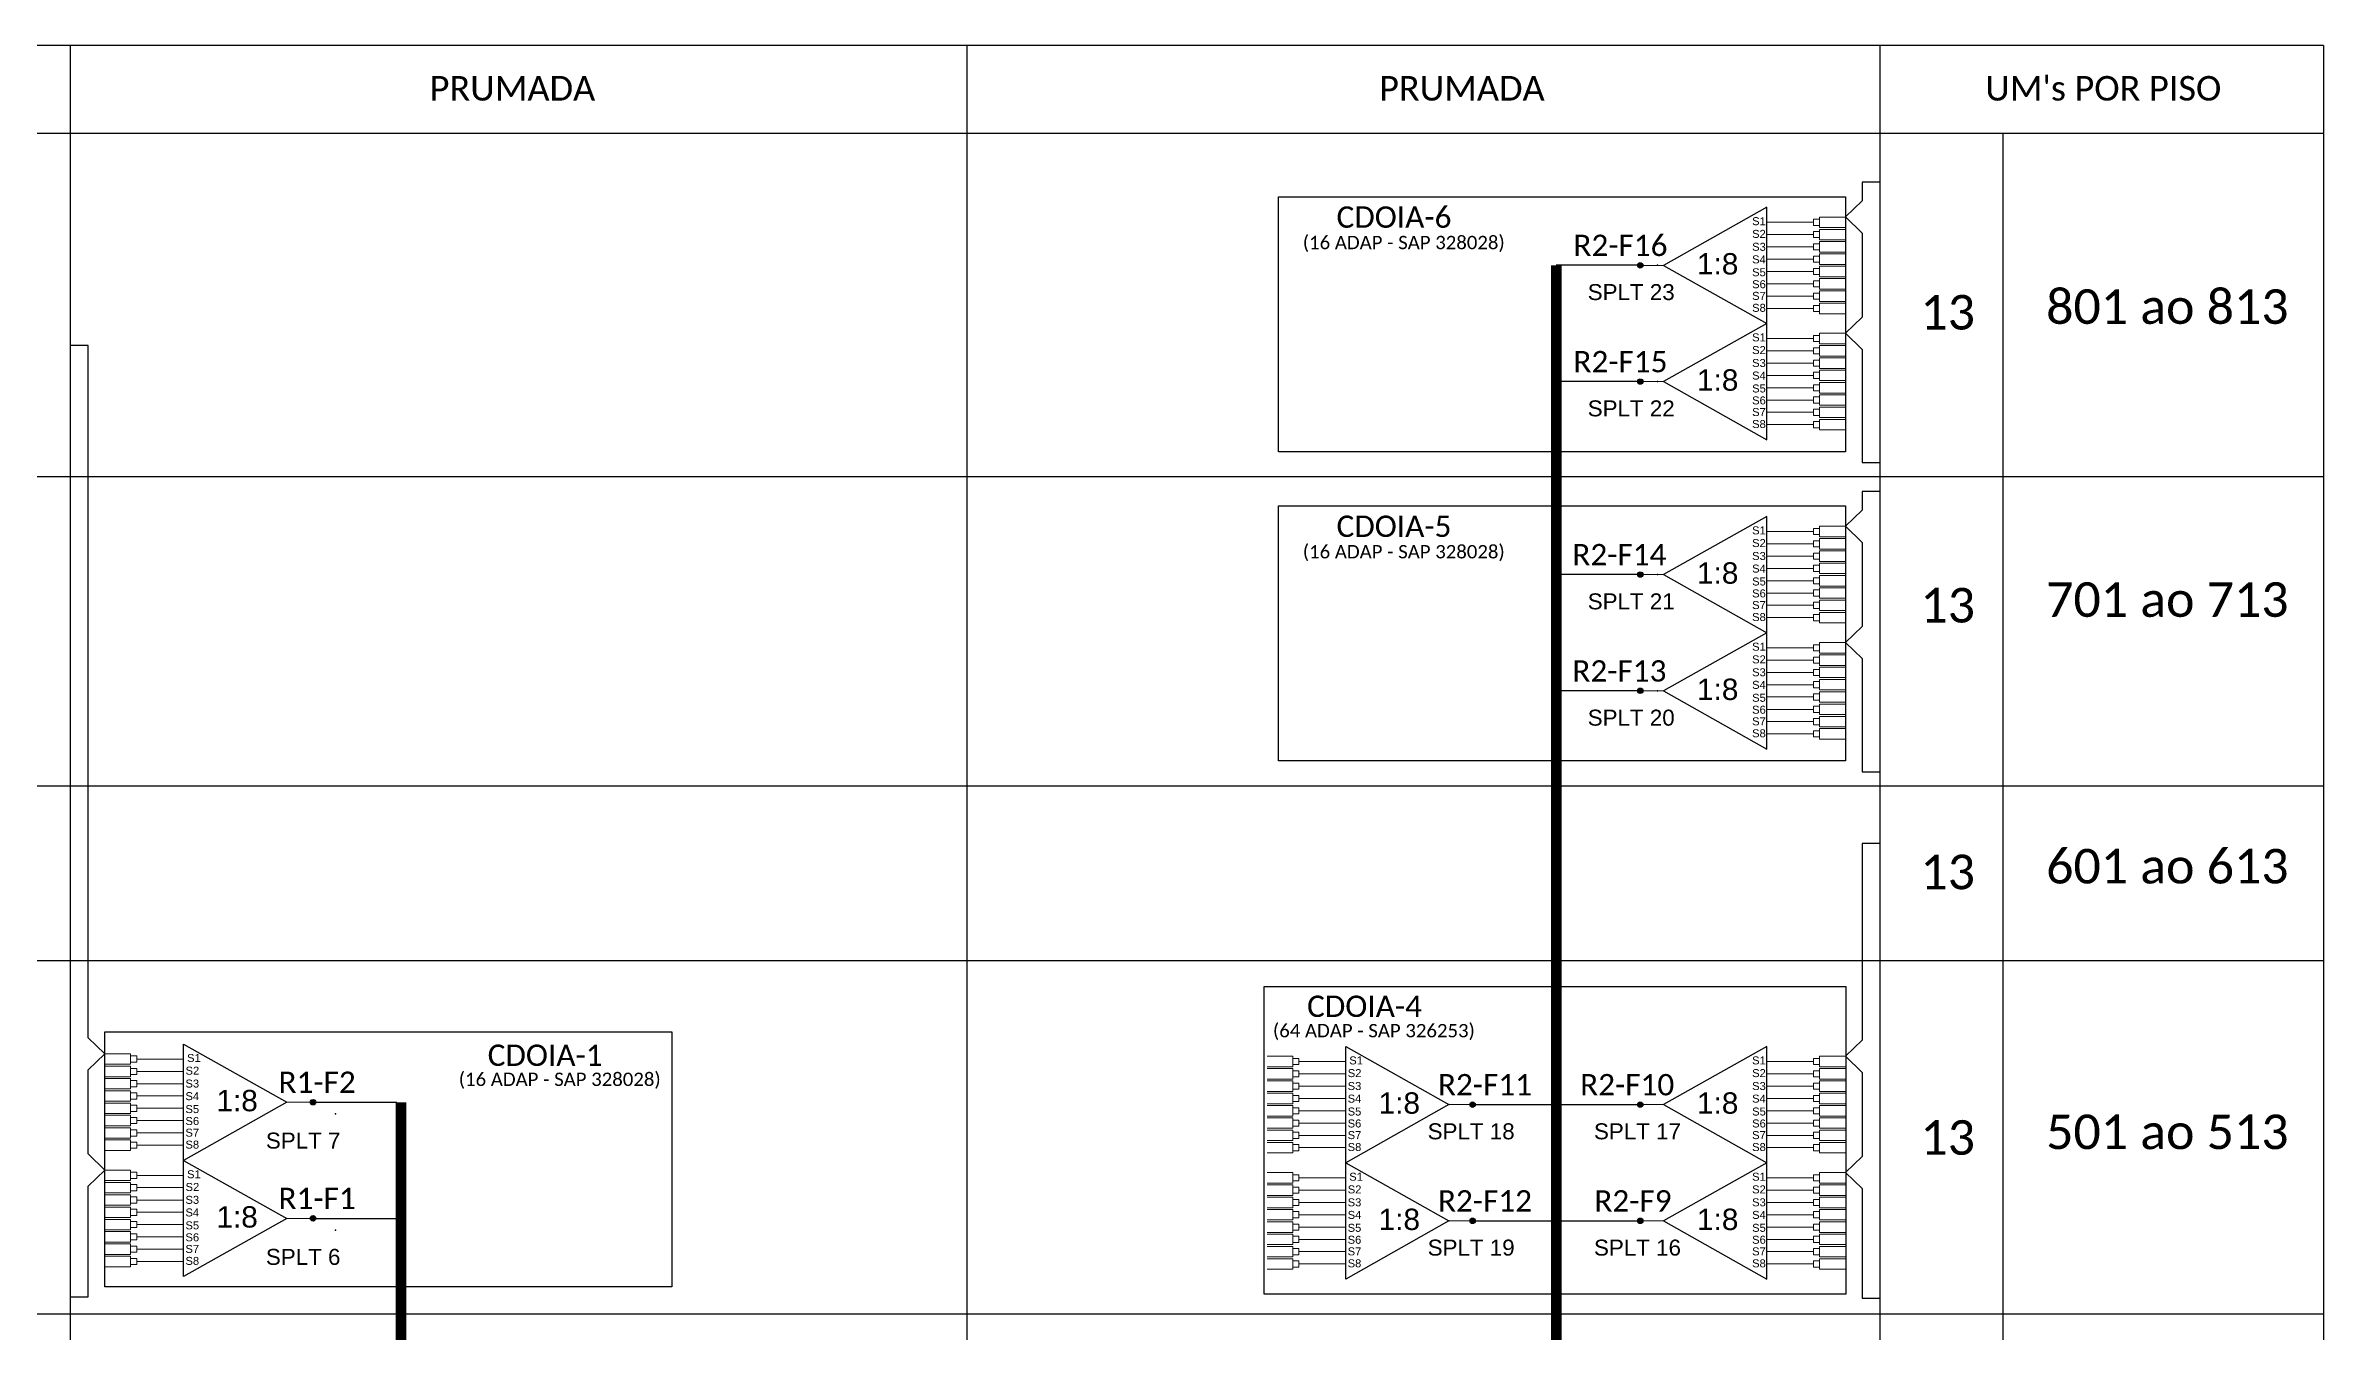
# Model space of a CAD drawing. Extents: x -4 to 1788, y 1 to 595.
# Drawn here: x 1379.8 to 1593.3, y 185.7 to 306.3 of the extents above; entities that cross this region are included whole.
import ezdxf
from ezdxf.enums import TextEntityAlignment as Align

# ---------------------------------------------------------------- set-up
doc = ezdxf.new("R2010")
doc.units = 0
doc.styles.add('ARIAL', font='arial.ttf')
doc.styles.add('WMF-Calibri0', font='calibri.ttf')

# ---------------------------------------------------------------- blocks, each defined once
blk = doc.blocks.new('SPLITTER_')
blk.add_point((0, 0))
at = {"style": 'ARIAL', "flags": 4}
blk.add_attdef('SPLT', (0, -3.26), '', height=1.5, dxfattribs=at)
blk = doc.blocks.new('SPLT_1-8_SC-APC_ESQ')
at = {"color": 1}
blk.add_lwpolyline([(7.37, -2.1), (17.04, -7.55), (7.37, -13), (7.37, -2.1)], dxfattribs=at)
at = {"color": 3, "lineweight": 0}
for points in [[(2.41, -3.02), (0, -3.02)], [(2.41, -4), (0, -4)], [(2.41, -4.17), (0, -4.17)], [(2.41, -3.02), (2.41, -4)], [(2.41, -4.17), (2.41, -5.16)], [(2.99, -3.51), (7.37, -3.51)], [(2.41, -5.16), (0, -5.16)], [(2.41, -5.32), (0, -5.32)], [(2.41, -6.31), (0, -6.31)], [(2.41, -5.32), (2.41, -6.31)], [(7.37, -4.66), (2.99, -4.66)], [(7.37, -5.82), (2.99, -5.82)], [(2.41, -6.48), (0, -6.48)], [(2.41, -7.46), (0, -7.46)], [(2.41, -7.63), (0, -7.63)], [(2.41, -6.48), (2.41, -7.46)], [(2.41, -7.63), (2.41, -8.62)], [(7.37, -6.97), (2.99, -6.97)], [(7.37, -8.12), (2.99, -8.12)], [(2.41, -8.62), (0, -8.62)], [(2.41, -8.78), (0, -8.78)], [(2.41, -9.77), (0, -9.77)], [(2.41, -9.94), (0, -9.94)], [(2.41, -8.78), (2.41, -9.77)], [(2.41, -9.94), (2.41, -10.92)], [(7.37, -9.28), (2.99, -9.28)], [(7.37, -10.43), (2.99, -10.43)], [(2.41, -10.92), (0, -10.92)], [(2.41, -11.09), (0, -11.09)], [(2.41, -12.08), (0, -12.08)], [(2.41, -11.09), (2.41, -12.08)], [(7.37, -11.58), (2.99, -11.58)]]:
    blk.add_lwpolyline(points, dxfattribs=at)
for points in [[(2.99, -3.22), (2.41, -3.22), (2.41, -3.8), (2.99, -3.8)], [(2.99, -4.38), (2.41, -4.38), (2.41, -4.95), (2.99, -4.95)], [(2.99, -5.53), (2.41, -5.53), (2.41, -6.1), (2.99, -6.1)], [(2.99, -6.68), (2.41, -6.68), (2.41, -7.26), (2.99, -7.26)], [(2.99, -7.84), (2.41, -7.84), (2.41, -8.41), (2.99, -8.41)], [(2.99, -8.99), (2.41, -8.99), (2.41, -9.56), (2.99, -9.56)], [(2.99, -10.14), (2.41, -10.14), (2.41, -10.72), (2.99, -10.72)], [(2.99, -11.3), (2.41, -11.3), (2.41, -11.87), (2.99, -11.87)]]:
    blk.add_lwpolyline(points, close=True, dxfattribs=at)
at = {"color": 1, "lineweight": 0}
blk.add_lwpolyline([(17.04, -7.55), (19.26, -7.55)], dxfattribs=at)
at = {"color": 1, "style": 'ARIAL'}
for s, height, p in [('S2', 0.75, (7.56, -4.97)), ('S1', 0.75, (7.7, -3.78)), ('S3', 0.75, (7.55, -6.18)), ('1:8', 2, (10.45, -8.4)), ('S5', 0.75, (7.55, -8.57)), ('S4', 0.75, (7.55, -7.36)), ('S6', 0.75, (7.55, -9.69)), ('S7', 0.75, (7.55, -10.78)), ('S8', 0.75, (7.55, -11.9))]:
    blk.add_text(s, height=height, dxfattribs=at).set_placement(p)
blk = doc.blocks.new('SPLT_1-8_SC-APC')
at = {"color": 1}
blk.add_lwpolyline([(-7.37, -2.1), (-17.04, -7.55), (-7.37, -13), (-7.37, -2.1)], dxfattribs=at)
at = {"color": 3, "lineweight": 0}
for points in [[(-2.99, -3.51), (-7.37, -3.51)], [(-2.41, -3.02), (-2.41, -4)], [(-2.41, -3.02), (0, -3.02)], [(-2.41, -4), (0, -4)], [(-2.41, -4.17), (-2.41, -5.16)], [(-2.41, -4.17), (0, -4.17)], [(-7.37, -4.66), (-2.99, -4.66)], [(-7.37, -5.82), (-2.99, -5.82)], [(-2.41, -5.16), (0, -5.16)], [(-2.41, -5.32), (-2.41, -6.31)], [(-2.41, -5.32), (0, -5.32)], [(-2.41, -6.31), (0, -6.31)], [(-7.37, -6.97), (-2.99, -6.97)], [(-7.37, -8.12), (-2.99, -8.12)], [(-2.41, -6.48), (-2.41, -7.46)], [(-2.41, -6.48), (0, -6.48)], [(-2.41, -7.46), (0, -7.46)], [(-2.41, -7.63), (-2.41, -8.62)], [(-2.41, -7.63), (0, -7.63)], [(-7.37, -9.28), (-2.99, -9.28)], [(-7.37, -10.43), (-2.99, -10.43)], [(-2.41, -8.62), (0, -8.62)], [(-2.41, -8.78), (-2.41, -9.77)], [(-2.41, -8.78), (0, -8.78)], [(-2.41, -9.77), (0, -9.77)], [(-2.41, -9.94), (-2.41, -10.92)], [(-2.41, -9.94), (0, -9.94)], [(-7.37, -11.58), (-2.99, -11.58)], [(-2.41, -10.92), (0, -10.92)], [(-2.41, -11.09), (-2.41, -12.08)], [(-2.41, -11.09), (0, -11.09)], [(-2.41, -12.08), (0, -12.08)]]:
    blk.add_lwpolyline(points, dxfattribs=at)
for points in [[(-2.99, -3.22), (-2.41, -3.22), (-2.41, -3.8), (-2.99, -3.8)], [(-2.99, -4.38), (-2.41, -4.38), (-2.41, -4.95), (-2.99, -4.95)], [(-2.99, -5.53), (-2.41, -5.53), (-2.41, -6.1), (-2.99, -6.1)], [(-2.99, -6.68), (-2.41, -6.68), (-2.41, -7.26), (-2.99, -7.26)], [(-2.99, -7.84), (-2.41, -7.84), (-2.41, -8.41), (-2.99, -8.41)], [(-2.99, -8.99), (-2.41, -8.99), (-2.41, -9.56), (-2.99, -9.56)], [(-2.99, -10.14), (-2.41, -10.14), (-2.41, -10.72), (-2.99, -10.72)], [(-2.99, -11.3), (-2.41, -11.3), (-2.41, -11.87), (-2.99, -11.87)]]:
    blk.add_lwpolyline(points, close=True, dxfattribs=at)
at = {"color": 1, "lineweight": 0}
blk.add_lwpolyline([(-17.04, -7.55), (-19.26, -7.55)], dxfattribs=at)
at = {"color": 1, "style": 'ARIAL'}
for s, height, p in [('S1', 0.75, (-8.74, -3.78)), ('S2', 0.75, (-8.74, -4.97)), ('1:8', 2, (-13.91, -8.4)), ('S3', 0.75, (-8.74, -6.18)), ('S4', 0.75, (-8.74, -7.36)), ('S5', 0.75, (-8.74, -8.57)), ('S6', 0.75, (-8.74, -9.69)), ('S7', 0.75, (-8.74, -10.78)), ('S8', 0.75, (-8.74, -11.9))]:
    blk.add_text(s, height=height, dxfattribs=at).set_placement(p)

msp = doc.modelspace()

# ---------------------------------------------------------------- hatches: boundary and pattern name
h = msp.add_hatch(color=3)
h.dxf.hatch_style = 1
edge = h.paths.add_edge_path()
edge.add_arc((1529.25, 285.66), 0.256, 0, 360)
h = msp.add_hatch(color=3)
h.dxf.hatch_style = 1
edge = h.paths.add_edge_path()
edge.add_arc((1529.25, 274.76), 0.256, 0, 360)
h = msp.add_hatch(color=3)
h.dxf.hatch_style = 1
edge = h.paths.add_edge_path()
edge.add_arc((1529.25, 256.67), 0.256, 0, 360)
h = msp.add_hatch(color=3)
h.dxf.hatch_style = 1
edge = h.paths.add_edge_path()
edge.add_arc((1529.25, 245.78), 0.256, 0, 360)
h = msp.add_hatch(color=3)
h.dxf.hatch_style = 1
edge = h.paths.add_edge_path()
edge.add_arc((1404.86, 207.22), 0.256, 0, 360)
h = msp.add_hatch(color=3)
h.dxf.hatch_style = 1
edge = h.paths.add_edge_path()
edge.add_arc((1513.54, 206.99), 0.256, 0, 360)
h = msp.add_hatch(color=3)
h.dxf.hatch_style = 1
edge = h.paths.add_edge_path()
edge.add_arc((1529.25, 206.99), 0.256, 0, 360)
h = msp.add_hatch(color=3)
h.dxf.hatch_style = 1
edge = h.paths.add_edge_path()
edge.add_arc((1404.86, 196.33), 0.256, 0, 360)
h = msp.add_hatch(color=3)
h.dxf.hatch_style = 1
edge = h.paths.add_edge_path()
edge.add_arc((1513.54, 196.1), 0.256, 0, 360)
h = msp.add_hatch(color=3)
h.dxf.hatch_style = 1
edge = h.paths.add_edge_path()
edge.add_arc((1529.25, 196.1), 0.256, 0, 360)

# ---------------------------------------------------------------- linework, layer by layer
msp.add_line((1466.14, 306.26), (1466.14, 86.74))
at = {"color": 0}
msp.add_lwpolyline([(1593.29, 306.26), (1317.38, 306.26)], dxfattribs=at)
for points in [[(1382.12, 40.14), (1382.12, 306.26)], [(1551.7, 306.26), (1551.7, 40.14)], [(1593.29, 306.26), (1593.29, 40.14)], [(1317.38, 298.03), (1593.29, 298.03)], [(1563.27, 40.14), (1563.27, 298.03)], [(1317.38, 265.86), (1593.29, 265.86)], [(1317.38, 236.88), (1593.29, 236.88)], [(1317.38, 220.5), (1593.29, 220.5)], [(1317.38, 187.38), (1593.29, 187.38)]]:
    msp.add_lwpolyline(points)
at = {"color": 3}
for points in [[(1551.71, 293.45), (1550.06, 293.45), (1550.05, 291.69), (1548.48, 290.19), (1550.05, 288.68), (1550.05, 280.8), (1548.48, 279.29), (1550.05, 277.78), (1550.05, 267.18), (1551.7, 267.18)], [(1382.12, 188.99), (1383.77, 188.99), (1383.78, 199.35), (1385.35, 200.86), (1383.78, 202.37), (1383.78, 210.25), (1385.35, 211.75), (1383.78, 213.26), (1383.78, 278.13), (1382.13, 278.13)], [(1551.71, 264.47), (1550.06, 264.47), (1550.05, 262.71), (1548.48, 261.2), (1550.05, 259.69), (1550.05, 251.81), (1548.48, 250.3), (1550.05, 248.8), (1550.05, 238.19), (1551.7, 238.19)], [(1551.71, 231.48), (1550.06, 231.48), (1550.05, 213.03), (1548.48, 211.52), (1550.05, 210.01), (1550.05, 202.13), (1548.48, 200.63), (1550.05, 199.12), (1550.05, 188.84), (1551.7, 188.84)]]:
    msp.add_lwpolyline(points, dxfattribs=at)
at = {"color": 1}
for points in [[(1495.35, 292.08), (1548.48, 292.08), (1548.48, 268.19), (1495.35, 268.19)], [(1495.35, 263.1), (1548.48, 263.1), (1548.48, 239.21), (1495.35, 239.21)], [(1494.02, 218.05), (1548.51, 218.05), (1548.51, 189.23), (1494.02, 189.23)], [(1385.35, 213.81), (1438.48, 213.81), (1438.48, 189.92), (1385.35, 189.92)]]:
    msp.add_lwpolyline(points, close=True, dxfattribs=at)
at = {"color": 6, "const_width": 1}
msp.add_lwpolyline([(1521.38, 285.66), (1521.38, 285.66), (1521.38, 285.66), (1521.38, 84.35), (1478.61, 84.35), (1478.61, 79.74)], dxfattribs=at)
at = {"color": 6}
for points in [[(1529.22, 285.66), (1521.38, 285.66)], [(1529.22, 274.76), (1521.38, 274.76)], [(1529.22, 256.67), (1521.38, 256.67)], [(1529.22, 245.78), (1521.38, 245.78)], [(1513.54, 206.99), (1529.22, 206.99)], [(1513.54, 196.1), (1529.22, 196.1)]]:
    msp.add_lwpolyline(points, dxfattribs=at)
at = {"color": 5, "linetype": 'Continuous', "ltscale": 4}
for points in [[(1404.86, 207.22), (1412.71, 207.22)], [(1404.86, 196.33), (1412.71, 196.33)]]:
    msp.add_lwpolyline(points, dxfattribs=at)
at = {"color": 5, "const_width": 1}
msp.add_lwpolyline([(1413.1, 79.76), (1413.1, 207.22)], dxfattribs=at)
at = {"color": 3}
for centre in [(1529.25, 285.66), (1529.25, 274.76), (1529.25, 256.67), (1529.25, 245.78), (1404.86, 207.22), (1513.54, 206.99), (1529.25, 206.99), (1404.86, 196.33), (1513.54, 196.1), (1529.25, 196.1)]:
    msp.add_circle(centre, 0.256, dxfattribs=at)

# ---------------------------------------------------------------- block references
for p in [(1548.48, 293.2), (1548.48, 282.31), (1548.48, 264.22), (1548.48, 253.32), (1548.48, 214.54), (1548.48, 203.64)]:
    msp.add_blockref('SPLT_1-8_SC-APC', p, dxfattribs=at)
ref = msp.add_blockref('SPLITTER_', (1530.87, 285.66), dxfattribs=dict(xscale=-1))
ref.add_attrib('SPLT', 'SPLT 23', (1524.33, 282.4), dxfattribs={"height": 1.5, "style": 'ARIAL'})
ref = msp.add_blockref('SPLITTER_', (1530.87, 274.76), dxfattribs=dict(xscale=-1))
ref.add_attrib('SPLT', 'SPLT 22', (1524.33, 271.5), dxfattribs={"height": 1.5, "style": 'ARIAL'})
ref = msp.add_blockref('SPLITTER_', (1530.87, 256.67), dxfattribs=dict(xscale=-1))
ref.add_attrib('SPLT', 'SPLT 21', (1524.33, 253.41), dxfattribs={"height": 1.5, "style": 'ARIAL'})
ref = msp.add_blockref('SPLITTER_', (1530.87, 245.78), dxfattribs=dict(xscale=-1))
ref.add_attrib('SPLT', 'SPLT 20', (1524.33, 242.51), dxfattribs={"height": 1.5, "style": 'ARIAL'})
for p in [(1385.35, 214.77), (1494.28, 214.54), (1385.35, 203.87), (1494.28, 203.64)]:
    msp.add_blockref('SPLT_1-8_SC-APC_ESQ', p)
ref = msp.add_blockref('SPLITTER_', (1406.97, 206.13), dxfattribs=dict(xscale=-1))
ref.add_attrib('SPLT', 'SPLT 7', (1400.44, 202.87), dxfattribs={"height": 1.5, "style": 'ARIAL'})
ref = msp.add_blockref('SPLITTER_', (1511.31, 207))
ref.add_attrib('SPLT', 'SPLT 18', (1509.33, 203.74), dxfattribs={"height": 1.5, "style": 'ARIAL'})
ref = msp.add_blockref('SPLITTER_', (1531.45, 207), dxfattribs=dict(xscale=-1))
ref.add_attrib('SPLT', 'SPLT 17', (1524.92, 203.74), dxfattribs={"height": 1.5, "style": 'ARIAL'})
ref = msp.add_blockref('SPLITTER_', (1406.97, 195.23), dxfattribs=dict(xscale=-1))
ref.add_attrib('SPLT', 'SPLT 6', (1400.44, 191.97), dxfattribs={"height": 1.5, "style": 'ARIAL'})
ref = msp.add_blockref('SPLITTER_', (1511.31, 196.11))
ref.add_attrib('SPLT', 'SPLT 19', (1509.33, 192.84), dxfattribs={"height": 1.5, "style": 'ARIAL'})
ref = msp.add_blockref('SPLITTER_', (1531.45, 196.11), dxfattribs=dict(xscale=-1))
ref.add_attrib('SPLT', 'SPLT 16', (1524.92, 192.84), dxfattribs={"height": 1.5, "style": 'ARIAL'})

# ---------------------------------------------------------------- texts
at = {"color": 0, "style": 'WMF-Calibri0'}
for s, p in [('PRUMADA', (1415.79, 301.1)), ('PRUMADA', (1504.78, 301.1)), ("UM's POR PISO", (1561.59, 301.1))]:
    msp.add_text(s, height=2.3, dxfattribs=at).set_placement(p)
at = {"color": 1, "style": 'WMF-Calibri0'}
for s, p in [('CDOIA-6', (1500.79, 289.18)), ('CDOIA-5', (1500.79, 260.2)), ('CDOIA-4', (1498.03, 215.21)), ('CDOIA-1', (1421.23, 210.62))]:
    msp.add_text(s, height=2, dxfattribs=at).set_placement(p)
for s, p in [('(16 ADAP - SAP 328028)', (1507.09, 287.17)), ('(16 ADAP - SAP 328028)', (1507.09, 258.19)), ('(64 ADAP - SAP 326253)', (1504.29, 213.3)), ('(16 ADAP - SAP 328028)', (1427.98, 208.74))]:
    msp.add_text(s, height=1.25, dxfattribs=at).set_placement(p, align=Align.CENTER)
at = {"color": 6, "style": 'WMF-Calibri0'}
for s, p in [('R2-F16', (1522.99, 286.53)), ('R2-F15', (1522.99, 275.63)), ('R2-F14', (1522.89, 257.54)), ('R2-F13', (1522.89, 246.64)), ('R2-F11', (1510.29, 207.86)), ('R2-F10', (1523.62, 207.86)), ('R2-F12', (1510.29, 196.97)), ('R2-F9', (1524.95, 196.97))]:
    msp.add_text(s, height=2, dxfattribs=at).set_placement(p)
at = {"color": 7, "style": 'WMF-Calibri0'}
for s, p in [('801 ao 813', (1567.3, 280.17)), ('701 ao 713', (1567.3, 252.71)), ('601 ao 613', (1567.3, 227.72)), ('501 ao 513', (1567.3, 202.82))]:
    msp.add_text(s, height=3.24, dxfattribs=at).set_placement(p)
at = {"color": 5, "style": 'WMF-Calibri0'}
for s, p in [('R1-F2', (1401.62, 208.09)), ('R1-F1', (1401.62, 197.2))]:
    msp.add_text(s, height=2, dxfattribs=at).set_placement(p)
at = {"color": 7, "style": 'WMF-Calibri0', "flags": 4}
for p in [(1558.07, 281.26), (1558.07, 253.8), (1558.07, 228.8), (1558.07, 203.91)]:
    msp.add_attdef('13', text='XX', height=3.24, dxfattribs=at).set_placement(p, align=Align.MIDDLE_CENTER)

doc.saveas('drawing.dxf')
